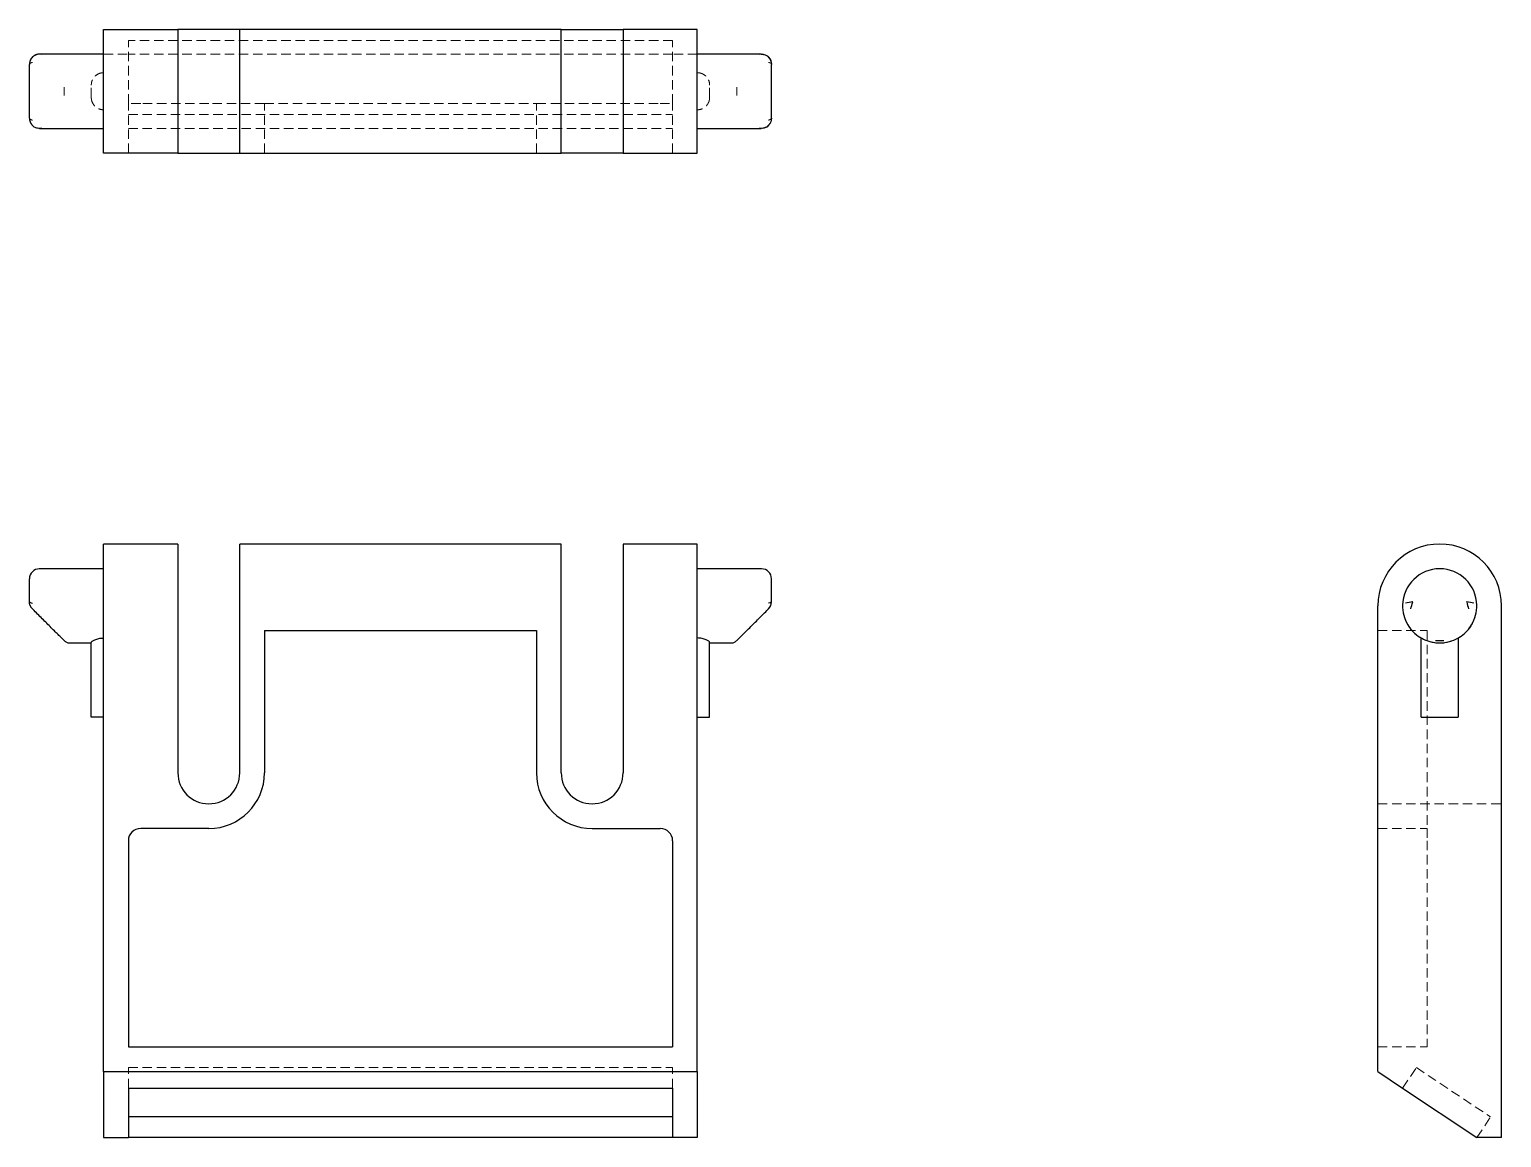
# Model space of a CAD drawing. Header units: millimetres. Extents: x 33 to 231, y 17 to 166.
import ezdxf

# ---------------------------------------------------------------- set-up
doc = ezdxf.new("R2010")
doc.units = ezdxf.units.MM
doc.linetypes.add('HIDDEN', pattern=[1.905, 1.27, -0.635])

msp = doc.modelspace()

# ---------------------------------------------------------------- linework, layer by layer
at = {"color": 7, "linetype": 'Continuous', "lineweight": 25}
for p, q in [((43.01, 166.33), (53.01, 166.33)), ((43.01, 149.67), (43.01, 166.33)), ((53.01, 166.33), (53.01, 149.67)), ((61.34, 166.33), (53.01, 166.33)), ((104.66, 166.33), (61.34, 166.33)), ((61.34, 149.67), (61.34, 166.33)), ((104.66, 149.67), (104.66, 166.33)), ((104.66, 166.33), (112.99, 166.33)), ((122.99, 166.33), (112.99, 166.33)), ((112.99, 166.33), (112.99, 149.67)), ((122.99, 149.67), (122.99, 166.33)), ((34.43, 162.99), (34.35, 163)), ((43.01, 163), (34.43, 163)), ((131.57, 163), (122.99, 163)), ((131.57, 162.99), (131.65, 163)), ((33.02, 154.38), (33.02, 161.62)), ((132.98, 154.38), (132.98, 161.62)), ((33.02, 154.31), (33.02, 154.27)), ((33.03, 154.19), (33.11, 153.88)), ((33.24, 153.66), (33.35, 153.48)), ((34.35, 153), (34.43, 153.01)), ((34.43, 153), (43.01, 153)), ((122.99, 153), (131.57, 153)), ((131.65, 153), (131.57, 153.01)), ((132.62, 153.44), (132.65, 153.48)), ((132.65, 153.48), (132.76, 153.66)), ((132.98, 154.27), (132.98, 154.31)), ((53.01, 149.67), (43.01, 149.67)), ((53.01, 149.67), (61.34, 149.67)), ((61.34, 149.67), (104.66, 149.67)), ((112.99, 149.67), (104.66, 149.67)), ((112.99, 149.67), (122.99, 149.67)), ((53.01, 96.99), (43.01, 96.99)), ((43.01, 88.66), (43.01, 96.99)), ((53.01, 96.99), (53.01, 88.66)), ((104.66, 96.99), (61.34, 96.99)), ((61.34, 88.66), (61.34, 96.99)), ((104.66, 88.66), (104.66, 96.99)), ((122.99, 96.99), (112.99, 96.99)), ((112.99, 96.99), (112.99, 88.66)), ((122.99, 88.66), (122.99, 96.99)), ((43.01, 93.65), (34.35, 93.65)), ((131.65, 93.65), (122.99, 93.65)), ((33.02, 89.21), (33.02, 92.32)), ((132.98, 89.21), (132.98, 92.32)), ((33.04, 88.97), (33.05, 88.92)), ((43.01, 25.9), (43.01, 88.66)), ((53.01, 88.66), (53.01, 66.16)), ((61.34, 66.16), (61.34, 88.66)), ((104.66, 66.16), (104.66, 88.66)), ((112.99, 88.66), (112.99, 66.16)), ((122.99, 25.9), (122.99, 88.66)), ((132.95, 88.92), (132.96, 88.97)), ((214.67, 25.9), (214.67, 88.66)), ((231.33, 17.01), (231.33, 88.66)), ((64.67, 85.32), (64.67, 66.16)), ((64.67, 85.32), (101.33, 85.32)), ((101.33, 85.32), (101.33, 66.16)), ((37.68, 83.99), (37.76, 83.93)), ((38.43, 83.66), (41.35, 83.66)), ((41.35, 73.66), (41.35, 83.73)), ((124.65, 73.66), (124.65, 83.73)), ((124.65, 83.66), (127.57, 83.66)), ((220.5, 73.66), (220.5, 84.33)), ((222.43, 83.99), (223.57, 83.99)), ((225.5, 84.33), (225.5, 73.66)), ((43.01, 73.66), (41.35, 73.66)), ((122.99, 73.66), (124.65, 73.66)), ((220.5, 73.66), (222.17, 73.66)), ((222.17, 73.66), (223.83, 73.66)), ((223.83, 73.66), (225.5, 73.66)), ((57.18, 58.66), (48.01, 58.66)), ((108.82, 58.66), (117.99, 58.66)), ((46.35, 57), (46.35, 29.23)), ((119.65, 57), (119.65, 29.23)), ((46.35, 29.23), (119.65, 29.23)), ((43.01, 25.9), (122.99, 25.9)), ((43.01, 25.9), (43.01, 23.68)), ((122.99, 25.9), (122.99, 23.68)), ((214.67, 25.9), (218, 23.68)), ((43.01, 23.68), (43.01, 17.01)), ((46.35, 23.68), (119.65, 23.68)), ((46.35, 23.68), (46.35, 17.01)), ((119.65, 23.68), (119.65, 17.01)), ((122.99, 23.68), (122.99, 17.01)), ((218, 23.68), (228, 17.01)), ((119.65, 19.79), (46.35, 19.79)), ((43.01, 17.01), (46.35, 17.01)), ((119.65, 17.01), (46.35, 17.01)), ((122.99, 17.01), (119.65, 17.01)), ((231.33, 17.01), (228, 17.01))]:
    msp.add_line(p, q, dxfattribs=at)
at = {"color": 7, "linetype": 'HIDDEN', "lineweight": 18}
for p, q in [((46.35, 156.33), (46.35, 164.85)), ((119.65, 164.85), (46.35, 164.85)), ((119.65, 156.33), (119.65, 164.85)), ((34.7, 162.99), (34.2, 162.98)), ((34.69, 162.96), (34.43, 162.99)), ((43.01, 163), (46.35, 163)), ((119.65, 163), (46.35, 163)), ((122.99, 163), (119.65, 163)), ((131.8, 162.98), (131.3, 162.99)), ((131.31, 162.96), (131.57, 162.99)), ((132.98, 161.62), (132.96, 161.66)), ((41.35, 157.17), (41.35, 158.83)), ((124.65, 157.17), (124.65, 158.83)), ((37.68, 157.43), (37.68, 158.57)), ((128.32, 157.43), (128.32, 158.57)), ((46.35, 149.67), (46.35, 156.33)), ((48.01, 156.33), (46.35, 156.33)), ((46.35, 154.85), (119.65, 154.85)), ((57.18, 156.33), (48.01, 156.33)), ((64.67, 156.33), (57.18, 156.33)), ((64.67, 156.33), (101.33, 156.33)), ((64.67, 149.67), (64.67, 156.33)), ((101.33, 149.67), (101.33, 156.33)), ((101.33, 156.33), (108.82, 156.33)), ((108.82, 156.33), (117.99, 156.33)), ((117.99, 156.33), (119.65, 156.33)), ((119.65, 149.67), (119.65, 156.33)), ((33.02, 154.34), (33.02, 154.31)), ((34.2, 153.02), (34.7, 153.01)), ((34.43, 153.01), (34.69, 153.04)), ((46.35, 153), (119.65, 153)), ((131.3, 153.01), (131.8, 153.02)), ((131.57, 153.01), (131.31, 153.04)), ((132.55, 153.37), (132.62, 153.44)), ((132.96, 154.34), (132.98, 154.38)), ((132.98, 154.31), (132.98, 154.34)), ((46.35, 149.67), (46.35, 149.67)), ((119.65, 149.67), (119.65, 149.67)), ((214.67, 85.32), (221.33, 85.32)), ((221.33, 85.32), (221.33, 66.16)), ((128.24, 83.93), (128.32, 83.99)), ((221.53, 83.89), (222.29, 83.71)), ((223.69, 83.71), (223.83, 83.73)), ((221.33, 66.16), (221.33, 58.66)), ((214.67, 62), (231.33, 62)), ((214.67, 58.66), (221.33, 58.66)), ((221.33, 58.66), (221.33, 57)), ((221.33, 57), (221.33, 29.23)), ((214.67, 29.23), (221.33, 29.23)), ((46.35, 23.68), (46.35, 26.45)), ((46.35, 26.45), (119.65, 26.45)), ((119.65, 23.68), (119.65, 26.45)), ((218, 23.68), (219.85, 26.45)), ((219.85, 26.45), (229.85, 19.79)), ((228, 17.01), (229.85, 19.79))]:
    msp.add_line(p, q, dxfattribs=at)
at = {"color": 7, "linetype": 'HIDDEN', "lineweight": 18, "flags": 128}
for points in [[(228, 88.76), (228, 88.51), (227.96, 88.08)], [(226.58, 85.17), (226.1, 84.73), (225.5, 84.33)]]:
    msp.add_lwpolyline(points, dxfattribs=at)
at = {"color": 7, "linetype": 'Continuous', "lineweight": 25}
for centre, radius, start, end in [((223, 88.66), 8.33, 0, 180), ((34.35, 92.32), 1.33, 90, 180), ((131.65, 92.32), 1.33, 0, 90), ((223, 88.66), 5, 1.1586, 178.8414), ((57.18, 66.16), 4.17, 180, 0), ((57.18, 66.16), 7.5, 270, 0), ((108.82, 66.16), 7.5, 180, 270), ((108.82, 66.16), 4.17, 180, 0), ((48.01, 57), 1.67, 90, 180), ((117.99, 57), 1.67, 0, 90)]:
    msp.add_arc(centre, radius, start, end, dxfattribs=at)
at = {"color": 7, "linetype": 'HIDDEN', "lineweight": 18}
for start, end in [(178.8414, 206.1472), (320.106, 350.4662), (207.5018, 240), (260.4059, 276.2328)]:
    msp.add_arc((223, 88.66), 5, start, end, dxfattribs=at)
at = {"color": 7, "linetype": 'Continuous', "lineweight": 25}
for points, knots in [([(34.2, 162.98), (34.04, 162.94), (33.8, 162.89), (33.52, 162.71), (33.41, 162.59), (33.35, 162.52)], [0, 0, 0, 0, 0.494564, 0.744239, 1, 1, 1, 1]), ([(34.35, 163), (34.31, 163), (34.24, 162.99), (34.13, 162.98), (34.02, 162.95), (33.93, 162.92), (33.84, 162.89), (33.76, 162.85), (33.68, 162.81), (33.61, 162.77), (33.55, 162.72), (33.5, 162.68), (33.45, 162.64), (33.42, 162.61), (33.41, 162.59)], [0, 0, 0, 0, 0.111762, 0.218361, 0.319786, 0.416032, 0.507095, 0.592979, 0.67369, 0.749236, 0.819628, 0.884877, 0.944996, 1, 1, 1, 1]), ([(132.65, 162.52), (132.59, 162.59), (132.48, 162.71), (132.2, 162.89), (131.96, 162.94), (131.8, 162.98)], [0, 0, 0, 0, 0.25576, 0.505436, 1, 1, 1, 1]), ([(33.41, 162.59), (33.38, 162.57), (33.33, 162.51), (33.26, 162.41), (33.19, 162.31), (33.13, 162.19), (33.09, 162.06), (33.05, 161.92), (33.02, 161.78), (33.02, 161.68), (33.02, 161.62)], [0, 0, 0, 0, 0.105296, 0.216317, 0.333036, 0.455404, 0.583362, 0.716836, 0.855744, 1, 1, 1, 1]), ([(33.35, 162.52), (33.27, 162.42), (33.12, 162.23), (33.06, 161.97), (33.03, 161.84)], [0, 0, 0, 0, 0.515901, 1, 1, 1, 1]), ([(132.59, 162.59), (132.86, 162.31), (132.98, 161.97), (132.98, 161.64), (132.98, 161.63), (132.98, 161.62)], [-0.00021573, -0.00021573, -0.00021573, -0.00021573, 0.01071618, 0.01071618, 0.01093191, 0.01093191, 0.01093191, 0.01093191]), ([(132.97, 161.84), (132.94, 161.97), (132.88, 162.23), (132.73, 162.42), (132.65, 162.52)], [0, 0, 0, 0, 0.484099, 1, 1, 1, 1]), ([(33.02, 154.38), (33.02, 154.34), (33.02, 154.26), (33.03, 154.15), (33.05, 154.05), (33.08, 153.95), (33.12, 153.85), (33.16, 153.77), (33.2, 153.68), (33.25, 153.6), (33.3, 153.53), (33.35, 153.47), (33.39, 153.43), (33.41, 153.41)], [0, 0, 0, 0, 0.105446, 0.208074, 0.307851, 0.404744, 0.498723, 0.589757, 0.677822, 0.762894, 0.844956, 0.923994, 1, 1, 1, 1]), ([(33.03, 154.16), (33.03, 154.15), (33.04, 154.15), (33.04, 154.14), (33.04, 154.14), (33.04, 154.14)], [0, 0, 0, 0, 0.380515, 0.824123, 1, 1, 1, 1]), ([(33.35, 153.48), (33.41, 153.41), (33.52, 153.29), (33.8, 153.11), (34.04, 153.06), (34.2, 153.02)], [0, 0, 0, 0, 0.255761, 0.505436, 1, 1, 1, 1]), ([(131.8, 153.02), (131.96, 153.06), (132.19, 153.11), (132.44, 153.26), (132.52, 153.35), (132.55, 153.37)], [0, 0, 0, 0, 0.579852, 0.872583, 1, 1, 1, 1]), ([(132.98, 154.38), (132.98, 154.37), (132.98, 154.36), (132.98, 154.03), (132.86, 153.69), (132.59, 153.41)], [-0.01114764, -0.01114764, -0.01114764, -0.01114764, -0.01093191, -0.01093191, 0, 0, 0, 0]), ([(132.96, 154.14), (132.96, 154.14), (132.96, 154.14), (132.96, 154.15), (132.97, 154.15), (132.97, 154.16)], [0, 0, 0, 0, 0.175877, 0.619485, 1, 1, 1, 1]), ([(33.41, 88.27), (33.39, 88.29), (33.34, 88.34), (33.28, 88.42), (33.22, 88.5), (33.16, 88.6), (33.11, 88.71), (33.06, 88.85), (33.03, 89.02), (33.02, 89.14), (33.02, 89.21)], [0, 0, 0, 0, 0.09381, 0.190412, 0.289823, 0.392059, 0.497135, 0.642187, 0.809807, 1, 1, 1, 1]), ([(33.03, 89.19), (33.04, 89.18), (33.05, 89.16), (33.15, 89.1), (33.31, 89.06), (33.41, 89.03)], [0, 0, 0, 0, 0.183062, 0.481689, 1, 1, 1, 1]), ([(37.68, 83.99), (37.6, 84.07), (37.38, 84.29), (36.82, 84.86), (36.47, 85.2), (35.72, 85.95), (35.32, 86.35), (34.49, 87.18), (34.07, 87.6), (33.64, 88.03)], [0, 0, 0, 0, 0.25, 0.25, 0.5, 0.5, 0.75, 0.75, 1, 1, 1, 1]), ([(128.32, 83.99), (128.4, 84.07), (128.62, 84.29), (129.18, 84.86), (129.53, 85.2), (130.28, 85.95), (130.68, 86.35), (131.51, 87.18), (131.93, 87.6), (132.36, 88.03)], [0, 0, 0, 0, 0.25, 0.25, 0.5, 0.5, 0.75, 0.75, 1, 1, 1, 1]), ([(132.59, 88.27), (132.86, 88.54), (132.98, 88.87), (132.98, 89.2), (132.98, 89.2), (132.98, 89.21)], [-0.01114764, -0.01114764, -0.01114764, -0.01114764, -0.00021573, -0.00021573, 0, 0, 0, 0]), ([(132.97, 89.19), (132.96, 89.18), (132.95, 89.16), (132.85, 89.1), (132.69, 89.06), (132.59, 89.03)], [0, 0, 0, 0, 0.183062, 0.481689, 1, 1, 1, 1]), ([(218, 88.76), (217.98, 87.85), (218.36, 86.33), (219.94, 84.5), (221.45, 83.83), (222.29, 83.71)], [-0.5655177, -0.5655177, -0.5655177, -0.5655177, -0.4736178, -0.4123511, -0.3510845, -0.3510845, -0.3510845, -0.3510845]), ([(219.38, 89.21), (219.37, 89.21), (219.36, 89.21), (219.03, 89.16), (218.69, 89.09), (218.41, 89.03)], [-0.01114764, -0.01114764, -0.01114764, -0.01114764, -0.01093191, -0.01093191, 0, 0, 0, 0]), ([(219.11, 88.27), (219.19, 88.54), (219.28, 88.87), (219.37, 89.2), (219.37, 89.2), (219.38, 89.21)], [-0.01114764, -0.01114764, -0.01114764, -0.01114764, -0.00021573, -0.00021573, 0, 0, 0, 0]), ([(223.71, 83.71), (224.54, 83.83), (226.05, 84.49), (227.64, 86.33), (228.02, 87.85), (228, 88.76)], [0.1023493, 0.1023493, 0.1023493, 0.1023493, 0.1636559, 0.2249624, 0.3169223, 0.3169223, 0.3169223, 0.3169223]), ([(227.59, 89.03), (227.31, 89.09), (226.97, 89.16), (226.64, 89.21), (226.63, 89.21), (226.62, 89.21)], [-0.00021573, -0.00021573, -0.00021573, -0.00021573, 0.01071618, 0.01071618, 0.01093191, 0.01093191, 0.01093191, 0.01093191]), ([(226.62, 89.21), (226.63, 89.2), (226.63, 89.2), (226.72, 88.87), (226.81, 88.54), (226.89, 88.27)], [-0.00021573, -0.00021573, -0.00021573, -0.00021573, 0, 0, 0.01093191, 0.01093191, 0.01093191, 0.01093191]), ([(37.76, 83.93), (37.78, 83.9), (37.84, 83.85), (37.98, 83.76), (38.15, 83.69), (38.3, 83.66), (38.39, 83.66), (38.43, 83.66)], [0, 0, 0, 0, 0.271462, 0.518481, 0.753697, 0.873844, 1, 1, 1, 1]), ([(41.35, 83.73), (41.35, 83.75), (41.36, 83.77), (41.4, 83.82), (41.43, 83.85), (41.52, 83.91), (41.57, 83.94), (41.69, 84.01), (41.75, 84.04), (41.9, 84.11), (41.99, 84.14), (42.17, 84.2), (42.26, 84.23), (42.56, 84.3), (42.79, 84.33), (43.01, 84.33)], [0, 0, 0, 0, 0.125, 0.125, 0.25, 0.25, 0.375, 0.375, 0.5, 0.5, 0.625, 0.625, 0.75, 0.75, 1, 1, 1, 1]), ([(124.65, 83.73), (124.65, 83.75), (124.64, 83.77), (124.6, 83.82), (124.57, 83.85), (124.48, 83.91), (124.43, 83.94), (124.31, 84.01), (124.25, 84.04), (124.1, 84.11), (124.01, 84.14), (123.83, 84.2), (123.74, 84.23), (123.44, 84.3), (123.21, 84.33), (122.99, 84.33)], [0, 0, 0, 0, 0.125, 0.125, 0.25, 0.25, 0.375, 0.375, 0.5, 0.5, 0.625, 0.625, 0.75, 0.75, 1, 1, 1, 1]), ([(127.57, 83.66), (127.61, 83.66), (127.7, 83.66), (127.85, 83.69), (128.02, 83.76), (128.16, 83.85), (128.22, 83.9), (128.24, 83.93)], [0, 0, 0, 0, 0.126151, 0.246292, 0.481494, 0.728505, 1, 1, 1, 1])]:
    msp.add_open_spline(points, degree=3, knots=knots, dxfattribs=at)
for points in [[(131.65, 163), (131.99, 163), (132.33, 162.87), (132.59, 162.59)], [(132.59, 153.41), (132.33, 153.13), (131.99, 153), (131.65, 153)], [(33.64, 88.03), (33.56, 88.11), (33.47, 88.2), (33.41, 88.27)], [(132.36, 88.03), (132.44, 88.11), (132.53, 88.2), (132.59, 88.27)], [(222.29, 83.71), (222.52, 83.67), (222.76, 83.66), (223, 83.66)], [(223, 83.66), (223.24, 83.66), (223.48, 83.67), (223.71, 83.71)]]:
    msp.add_open_spline(points, degree=3, dxfattribs=at)
at = {"color": 7, "linetype": 'HIDDEN', "lineweight": 18}
for points, knots in [([(33.02, 161.62), (33.02, 161.63), (33.02, 161.66), (33.03, 161.69), (33.05, 161.71), (33.08, 161.74), (33.1, 161.76), (33.14, 161.78), (33.2, 161.81), (33.29, 161.85), (33.37, 161.88), (33.41, 161.89)], [0, 0, 0, 0, 0.111068, 0.214545, 0.310431, 0.398729, 0.479442, 0.503095, 0.676584, 0.842194, 1, 1, 1, 1]), ([(132.9, 161.75), (132.9, 161.75), (132.88, 161.78), (132.77, 161.83), (132.65, 161.87), (132.59, 161.89)], [0, 0, 0, 0, 0.0978724, 0.5587311, 1, 1, 1, 1]), ([(43.01, 160.5), (42.9, 160.5), (42.79, 160.49), (42.57, 160.44), (42.46, 160.41), (42.16, 160.28), (41.98, 160.16), (41.75, 159.93), (41.69, 159.84), (41.57, 159.67), (41.52, 159.57), (41.43, 159.37), (41.4, 159.27), (41.36, 159.05), (41.35, 158.94), (41.35, 158.83)], [0, 0, 0, 0, 0.125, 0.125, 0.25, 0.25, 0.5, 0.5, 0.625, 0.625, 0.75, 0.75, 0.875, 0.875, 1, 1, 1, 1]), ([(122.99, 160.5), (123.1, 160.5), (123.21, 160.49), (123.43, 160.44), (123.54, 160.41), (123.84, 160.28), (124.02, 160.16), (124.25, 159.93), (124.31, 159.84), (124.43, 159.67), (124.48, 159.57), (124.57, 159.37), (124.6, 159.27), (124.64, 159.05), (124.65, 158.94), (124.65, 158.83)], [0, 0, 0, 0, 0.125, 0.125, 0.25, 0.25, 0.5, 0.5, 0.625, 0.625, 0.75, 0.75, 0.875, 0.875, 1, 1, 1, 1]), ([(41.35, 157.17), (41.35, 157.06), (41.36, 156.95), (41.4, 156.73), (41.43, 156.63), (41.52, 156.43), (41.57, 156.33), (41.69, 156.16), (41.75, 156.07), (41.9, 155.92), (41.99, 155.85), (42.17, 155.73), (42.26, 155.68), (42.56, 155.55), (42.79, 155.5), (43.01, 155.5)], [0, 0, 0, 0, 0.125, 0.125, 0.25, 0.25, 0.375, 0.375, 0.5, 0.5, 0.625, 0.625, 0.75, 0.75, 1, 1, 1, 1]), ([(124.65, 157.17), (124.65, 157.06), (124.64, 156.95), (124.6, 156.73), (124.57, 156.63), (124.48, 156.43), (124.43, 156.33), (124.31, 156.16), (124.25, 156.07), (124.1, 155.92), (124.01, 155.85), (123.83, 155.73), (123.74, 155.68), (123.44, 155.55), (123.21, 155.5), (122.99, 155.5)], [0, 0, 0, 0, 0.125, 0.125, 0.25, 0.25, 0.375, 0.375, 0.5, 0.5, 0.625, 0.625, 0.75, 0.75, 1, 1, 1, 1]), ([(33.41, 154.11), (33.39, 154.12), (33.34, 154.13), (33.28, 154.15), (33.22, 154.18), (33.16, 154.2), (33.11, 154.23), (33.06, 154.27), (33.03, 154.32), (33.02, 154.36), (33.02, 154.38)], [0, 0, 0, 0, 0.09381, 0.190412, 0.289823, 0.392059, 0.497135, 0.642187, 0.809807, 1, 1, 1, 1]), ([(33.03, 154.25), (33.03, 154.27), (33.02, 154.3), (33.02, 154.35), (33.02, 154.38)], [0, 0, 0, 0, 0.520355, 1, 1, 1, 1]), ([(132.59, 154.11), (132.65, 154.13), (132.77, 154.17), (132.88, 154.22), (132.9, 154.25), (132.9, 154.25)], [0, 0, 0, 0, 0.442095, 0.912675, 1, 1, 1, 1]), ([(132.76, 153.66), (132.81, 153.72), (132.92, 153.89), (132.95, 154.07), (132.97, 154.19)], [0, 0, 0, 0, 0.380809, 1, 1, 1, 1]), ([(132.98, 154.38), (132.98, 154.35), (132.98, 154.3), (132.97, 154.27), (132.97, 154.25)], [0, 0, 0, 0, 0.479645, 1, 1, 1, 1]), ([(33.14, 89.12), (33.12, 89.12), (33.09, 89.14), (33.06, 89.15), (33.04, 89.17), (33.02, 89.19), (33.02, 89.2), (33.02, 89.21)], [0, 0, 0, 0, 0.187149, 0.3808, 0.580878, 0.787305, 1, 1, 1, 1]), ([(222.17, 83.73), (221.97, 83.76), (221.72, 83.81), (221.5, 83.89), (221.45, 83.91)], [0, 0, 0, 0, 0.745694, 1, 1, 1, 1]), ([(224.68, 83.95), (224.56, 83.91), (224.3, 83.82), (224, 83.76), (223.83, 83.73)], [0, 0, 0, 0, 0.4620963, 1, 1, 1, 1])]:
    msp.add_open_spline(points, degree=3, knots=knots, dxfattribs=at)

doc.saveas('drawing.dxf')
